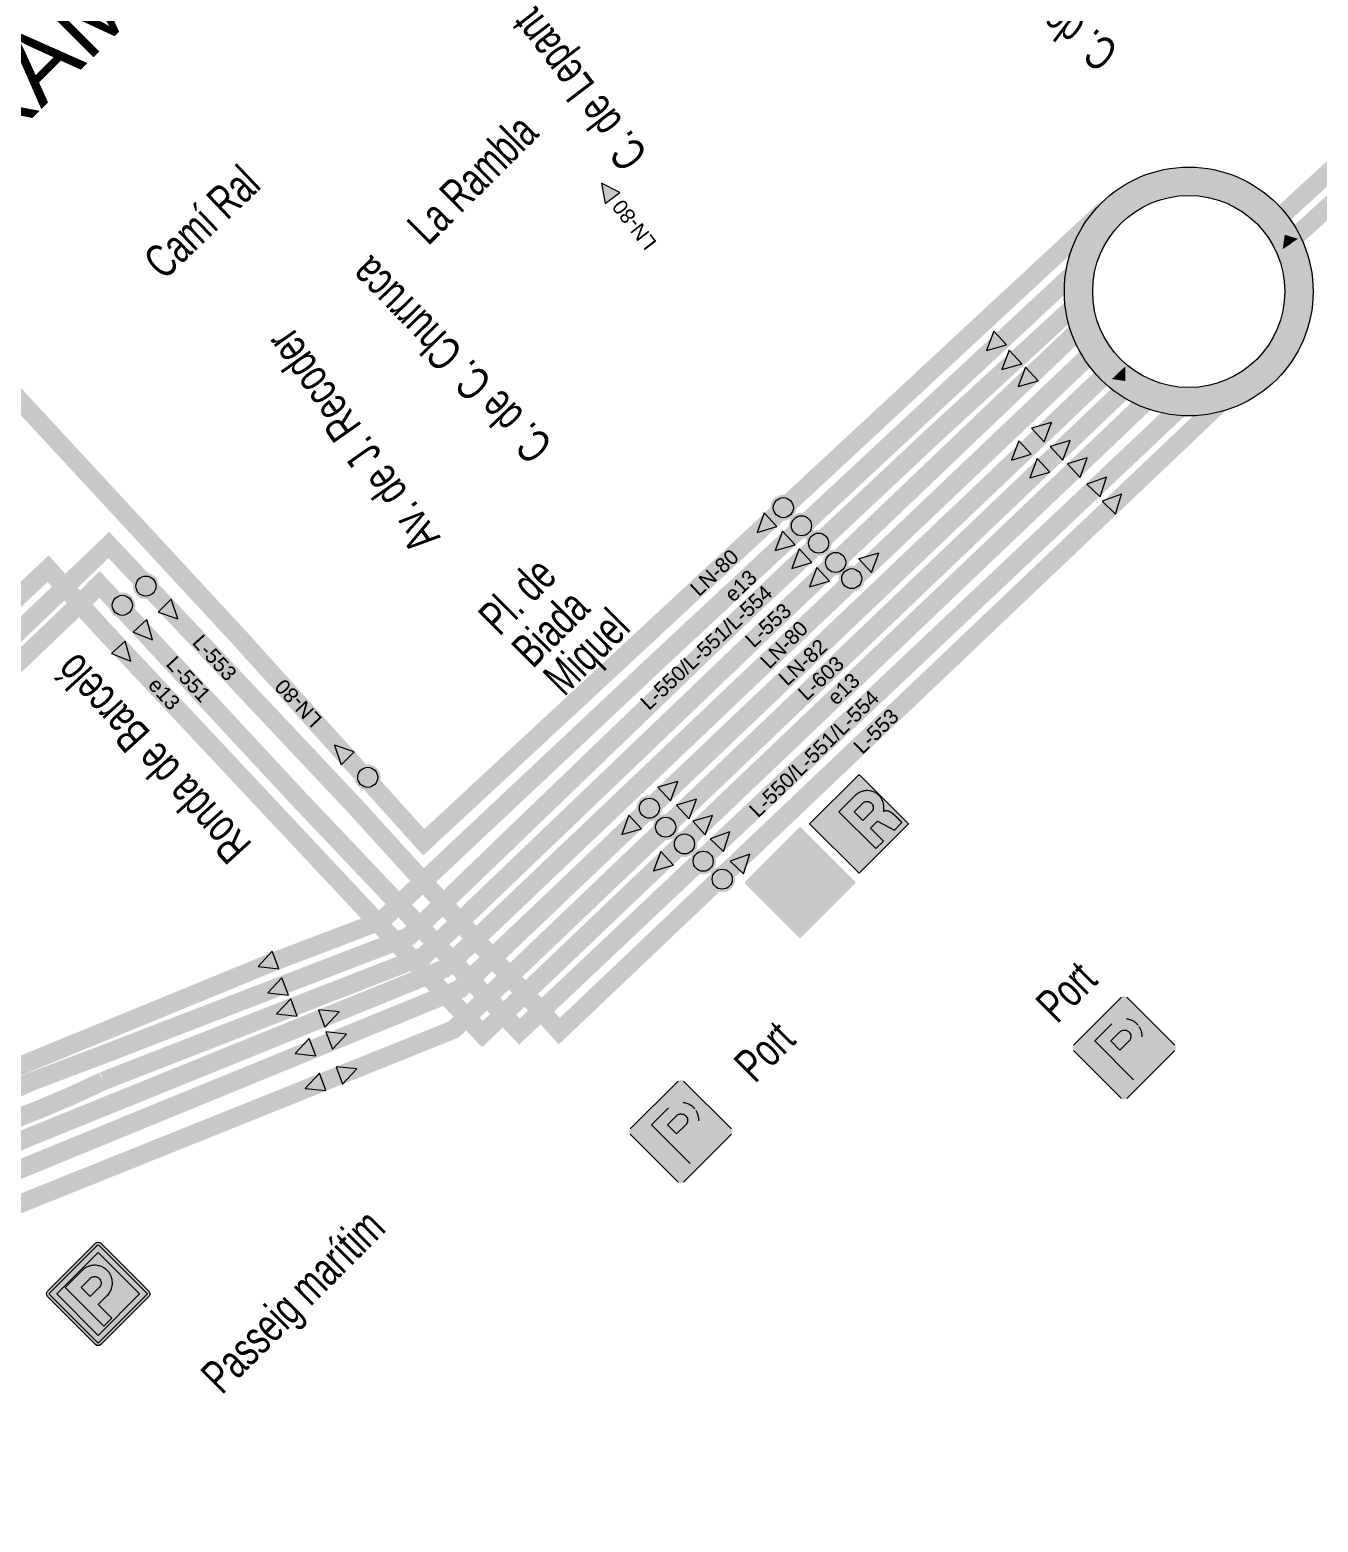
# Model space of a CAD drawing. Extents: x 449796 to 456316, y 4596501 to 4602531.
# Drawn here: x 453433 to 454127, y 4597873 to 4598677 of the extents above; entities that cross this region are included whole.
import ezdxf

# ---------------------------------------------------------------- set-up
doc = ezdxf.new("R2010")
doc.units = 0
doc.linetypes.add('TRAZOSX2', pattern=[38.099999999999994, 25.4, -12.7])
doc.layers.get('0').update_dxf_attribs({"linetype": 'CONTINUOUS', "lineweight": 0})
for name, color, linetype, lineweight in [('BLANC', 7, 'CONTINUOUS', 0), ('CAPA_ROTONDES', 250, 'CONTINUOUS', 0), ('DIRECCIONS-PARADES', 7, 'CONTINUOUS', 0), ('L-550', 33, 'CONTINUOUS', 0), ('L-551', 33, 'CONTINUOUS', 0), ('L-553', 132, 'CONTINUOUS', 0), ('L-603', 33, 'CONTINUOUS', 0), ('L-605', 82, 'CONTINUOUS', 0), ('L-APARCAMENTGRATUIT', 7, 'CONTINUOUS', 0), ('L-APARCAMENTPAGAMENT', 7, 'CONTINUOUS', 0), ('L-e13', 40, 'CONTINUOUS', 0), ('L-ESTACIOTREN', 10, 'CONTINUOUS', 0), ('L-N80', 160, 'CONTINUOUS', 0), ('L-N82', 82, 'CONTINUOUS', 0), ('SIMBOLOGIA', 7, 'CONTINUOUS', 0)]:
    doc.layers.add(name, color=color, linetype=linetype, lineweight=lineweight)
doc.styles.add('ARAIALN', font='arial.ttf', dxfattribs={"width": 0.8, "height": 18})
doc.styles.add('ARIAL', font='arial.ttf')

# ---------------------------------------------------------------- blocks, each defined once
blk = doc.blocks.new('PGRATIS')
at = {"layer": 'L-APARCAMENTGRATUIT', "linetype": 'TRAZOSX2'}
h = blk.add_hatch(color=150, dxfattribs=at)
edge = h.paths.add_edge_path()
edge.add_line((-0.00648022722452879, 0.6999097159132361), (-0.00648022722452879, 37.23330255271867))
edge.add_arc((2.023152708541602, 37.23330255225301), 2.029632935766131, 89.99999998685462, 179.9999999868546, ccw=False)
edge.add_line((2.023152709007263, 39.26293548801914), (38.55654554534703, 39.2629354884848))
edge.add_arc((38.55654554534702, 37.23330255318432), 2.029632935300484, 3.979039320256561e-13, 89.9999999999996, ccw=False)
edge.add_line((40.5861784806475, 37.23330255318433), (40.5861784806475, 0.6999097163788974))
edge.add_arc((38.55654554441571, 0.6999097168445585), 2.029632936231792, 269.99999998685456, 359.99999998685456, ccw=False)
edge.add_line((38.55654554395005, -1.329723219387233), (2.023152708075941, -1.329723219387233))
edge.add_arc((2.023152708075941, 0.6999097159132359), 2.029632935300469, 180, 270, ccw=False)
edge = h.paths.add_edge_path(flags=16)
edge.add_line((1.493519772775471, 0.6999097154475749), (1.493519772775471, 37.23330255225301))
edge.add_arc((2.023152708360548, 37.23330255289972), 0.5296329355850764, 89.9999999300382, 180.0000000699617, ccw=False)
edge.add_line((2.023152709007263, 37.7629354884848), (38.55654554488137, 37.76293548801914))
edge.add_arc((38.55654554556804, 37.23330255293967), 0.5296329350794693, 7.684280944886268e-08, 90.00000007428321, ccw=False)
edge.add_line((39.0861784806475, 37.23330255364999), (39.0861784806475, 0.6999097168445587))
edge.add_arc((38.55654554506243, 0.6999097161978434), 0.5296329355850773, -90.00000006996169, 6.996179990892415e-08, ccw=False)
edge.add_line((38.55654554441571, 0.1702767806127667), (2.023152708075941, 0.170276781078428))
edge.add_arc((2.023152707622109, 0.6999097159250651), 0.5296329348466371, 180.000000051655, 270.00000004909566, ccw=False)
at = {"layer": 'L-APARCAMENTGRATUIT', "true_color": 0xffffff}
h = blk.add_hatch(color=7, dxfattribs=at)
h.paths.add_polyline_path([(2.120233344845474, 37.834672014229, 0.414213562315829), (1.590600409079343, 37.30503907753155), (1.590600409079343, 0.7716462416574359, 0.4142135626175279), (2.120233343914151, 0.2420133058913052), (38.65362618211657, 0.2420133058913052, 0.414213562315829), (39.18325911695138, 0.7716462416574359), (39.18325911695138, 37.30503907753155, 0.4142135623600117), (38.65362618165091, 37.83467201283202)])
h.paths.add_polyline_path([(36.18325911602005, 34.83467201329768), (36.18325911741704, 3.242013305425644), (4.590600406285375, 3.242013305891305), (4.590600410010666, 34.834672014229)], flags=16)
at = {"layer": 'L-APARCAMENTGRATUIT', "linetype": 'TRAZOSX2'}
blk.add_hatch(color=150, dxfattribs=at).paths.add_polyline_path([(4.493519770447165, 3.170276780147105), (4.493519773706794, 34.76293548941612), (36.08617847971618, 34.76293548801914), (36.0861784806475, 3.170276780612767)])
at = {"layer": 'L-APARCAMENTGRATUIT', "true_color": 0xffffff}
h = blk.add_hatch(color=7, dxfattribs=at)
edge = h.paths.add_edge_path(flags=16)
edge.add_arc((23.09303511214249, 24.44821724837153), 3.495478944709013, 30.710598151135173, 49.30006166330969, ccw=False)
edge.add_arc((23.09303511674155, 24.44821724390543), 3.49547894303579, 5.592498005211894, 30.710598252573618, ccw=False)
edge.add_arc((23.09303512053186, 24.44821722492906), 3.495478941112812, 3.107550128333969e-07, 5.592498320834977, ccw=False)
edge.add_arc((23.09303511356138, 24.44821725173965), 3.495478948083296, 351.10503339660204, 359.99999987129206, ccw=False)
edge.add_arc((23.09303511606078, 24.44821724297269), 3.495478944258375, 330.2083980795689, 351.10503353224175, ccw=False)
edge.add_arc((23.09303511815585, 24.44821724174538), 3.495478941830409, 308.73550935464465, 330.20839807996526, ccw=False)
edge.add_arc((23.09303511647202, 24.44821724966711), 3.495478949063315, 299.62277495181564, 308.7355092949245, ccw=False)
edge.add_arc((23.09303511437025, 24.44821724468008), 3.495478945766976, 279.67049054077825, 299.6227750221691, ccw=False)
edge.add_arc((23.09303511528511, 24.44821724241064), 3.495478943376106, 270.00000000942987, 279.67049053224423, ccw=False)
edge.add_line((23.0930351158604, 20.95273829903454), (16.21483461372554, 20.9527382995002))
edge.add_line((16.21483461372554, 20.9527382995002), (16.21483461325988, 27.94369618874043))
edge.add_line((16.21483461325988, 27.94369618874043), (23.09303511725739, 27.94369618827477))
edge.add_arc((23.09303511350848, 24.44821724740651), 3.49547894086826, 64.20136734637828, 89.99999993855022, ccw=False)
edge.add_arc((23.0930351231155, 24.4482172361686), 3.495478946805014, 49.300061930104675, 64.20136756832312, ccw=False)
edge = h.paths.add_edge_path()
edge.add_arc((23.09303511710722, 24.4482172463244), 9.584377751537152, 307.6794013689263, 313.641969540805)
edge.add_arc((23.09303511963954, 24.4482172407661), 9.584377745767114, 313.641969552782, 322.5504112076269)
edge.add_arc((23.09303512333605, 24.44821724055997), 9.584377742707161, 322.5504111951682, 329.7964194890153)
edge.add_arc((23.09303510460025, 24.44821725243964), 9.584377764875805, 329.7964194839851, 335.1070477465663)
edge.add_arc((23.09303512106849, 24.4482172361738), 9.584377743090847, 335.1070477933312, 339.2583468625966)
edge.add_arc((23.09303510996524, 24.44821724656608), 9.584377757154936, 339.2583468280049, 348.2268578320071)
edge.add_arc((23.09303511895576, 24.44821724307175), 9.584377747640575, 348.2268578414908, 353.6510211696458)
edge.add_arc((23.09303512829963, 24.44821723429826), 9.58437773738381, 353.6510212155954, 360.0000000517573)
edge.add_arc((23.09303511013315, 24.44821725958996), 9.584377755550285, 359.9999999005625, 365.6672539570627)
edge.add_arc((23.09303511845348, 24.44821723264636), 9.584377749931338, 5.667254122257053, 12.19323909610249)
edge.add_arc((23.09303510508656, 24.4482172519401), 9.58437775892169, 12.1932389664884, 19.52774573529018)
edge.add_arc((23.09303512145656, 24.44821724063564), 9.584377747271958, 19.52774583169268, 32.6836364919744)
edge.add_arc((23.09303511038049, 24.44821724460394), 9.584377754451419, 32.68363643625275, 38.02982570756965)
edge.add_arc((23.09303511883956, 24.44821724655113), 9.584377746588684, 38.02982572955453, 48.46556827001252)
edge.add_arc((23.09303511290946, 24.44821724248799), 9.584377753562247, 48.46556825958163, 55.56246218280755)
edge.add_arc((23.09303511529354, 24.44821725105571), 9.584377745147865, 55.56246216559763, 61.6545773764408)
edge.add_arc((23.09303512099978, 24.44821723883688), 9.584377753192435, 61.65457744114354, 71.82929010905487)
edge.add_arc((23.09303511762981, 24.44821724213802), 9.584377751106835, 71.82929008375953, 90.00000001057757)
edge.add_line((23.0930351158604, 34.03259499324486), (10.12593580735847, 34.03259499464184))
edge.add_line((10.12593580735847, 34.03259499464184), (10.12593580782413, 4.445057092234492))
edge.add_line((10.12593580782413, 4.445057092234492), (16.21483461279422, 4.44505709130317))
edge.add_line((16.21483461279422, 4.44505709130317), (16.2148346141912, 14.86383949453011))
edge.add_line((16.2148346141912, 14.86383949453011), (23.09303511679173, 14.86383949406445))
edge.add_arc((23.09303511878978, 24.44821724343735), 9.584377749372901, 269.9999999880555, 286.2427577319236)
edge.add_arc((23.09303510810085, 24.44821724601485), 9.584377754837298, 286.2427577889621, 293.5077133716164)
edge.add_arc((23.093035129205, 24.44821723513819), 9.584377736445466, 293.5077132818607, 301.4631848411248)
edge.add_arc((23.09303510468902, 24.44821725192354), 9.584377763559093, 301.4631849137604, 307.6794014072207)
at = {"layer": 'L-APARCAMENTGRATUIT', "color": 0}
for points in [[(-0.00648022722452879, 0.6999097159132361), (-0.00648022722452879, 37.23330255271867, -0.4142135623730951), (2.023152709007263, 39.26293548801914), (38.55654554534703, 39.2629354884848, -0.4142135623730914), (40.5861784806475, 37.23330255318433), (40.5861784806475, 0.6999097163788974, -0.4142135623730951), (38.55654554395005, -1.329723219387233), (2.023152708075941, -1.329723219387233, -0.4142135623730951)], [(1.493519772775471, 0.6999097154475749), (1.493519772775471, 37.23330255225301, -0.4142135630883774), (2.023152709007263, 37.7629354884848), (38.55654554488137, 37.76293548801914, -0.4142135623600119), (39.0861784806475, 37.23330255364999), (39.0861784806475, 0.6999097168445587, -0.4142135630883774), (38.55654554441571, 0.1702767806127667), (2.023152708075941, 0.170276781078428, -0.4142135623600119)], [(28.95141456415877, 16.86272536125034, 0.02602248311145887), (29.70769169135019, 17.5123239881359, 0.03888999791041988), (30.70196379814297, 18.62031014310196, 0.03162721462831902), (31.37627000175416, 19.62656641704962, 0.02317613535370475), (31.7869838969782, 20.41392034525052, 0.01811544050142973), (32.05621879687533, 21.05386381968856, 0.03915249898412983), (32.47578765684739, 22.49264785740525, 0.02367179735328028), (32.61862983461469, 23.38833889039233, 0.02770973505865705), (32.67741286568344, 24.44821724295616, 0.02473310215467502), (32.63056606892496, 25.39468446513638, 0.02848267975050407), (32.4611972020939, 26.472528480459, 0.03201375306681049), (32.12611689744517, 27.6519229747355, 0.05746653618032754), (31.15987078892067, 29.62378089269623, 0.02333138342901755), (30.64255515811965, 30.3528801468201, 0.04556601323169925), (29.4481485793367, 31.62267399905249, 0.03097594293896027), (28.51307225367054, 32.35286741284654, 0.02658812985745408), (27.6435642526485, 32.88343991152942, 0.04442474951268622), (26.08191607380286, 33.55463736783713, 0.07945122712176132), (23.0930351158604, 34.03259499324486), (10.12593580735847, 34.03259499464184), (10.12593580782413, 4.445057092234492), (16.21483461279422, 4.44505709130317), (16.2148346141912, 14.86383949453011), (23.09303511679173, 14.86383949406445, 0.07099130104744687), (25.77385899284855, 15.24639784730971, 0.03170997068474567), (26.91598004801199, 15.65928164869547, 0.03472624190241036), (28.09560680668801, 16.27297575818375, 0.02713001450662415)], [(25.37242850055918, 27.0982623109594, -0.0812901872598679), (26.09830047097057, 26.23336519068107, -0.1100393314031237), (26.5718761687167, 24.78886071778834, -0.02440672045392688), (26.58851406164467, 24.44821724388748, -0.0388311125539456), (26.54647552035749, 23.90773373376578, -0.09143228955566976), (26.12654557731003, 22.71149984188378, -0.09396827701254386), (25.28024791553617, 21.72159420000389, -0.03978277228238483), (24.82080649258569, 21.40960257267579, -0.08727887551351807), (23.68021155148745, 21.00240864697844, -0.0422205352493504), (23.0930351158604, 20.95273829903454), (16.21483461372554, 20.9527382995002), (16.21483461325988, 27.94369618874043), (23.09303511725739, 27.94369618827477, -0.1130456603012297), (24.61430115206167, 27.59529885835946, -0.06511098961746435)]]:
    blk.add_lwpolyline(points, format="xyb", close=True, dxfattribs=at)
blk.add_lwpolyline([(4.493519770447165, 3.170276780147105), (4.493519773706794, 34.76293548941612), (36.08617847971618, 34.76293548801914), (36.0861784806475, 3.170276780612767)], close=True, dxfattribs=at)
blk = doc.blocks.new('P')
at = {"layer": 'L-APARCAMENTPAGAMENT'}
blk.add_hatch(color=172, dxfattribs=at).paths.add_polyline_path([(1.435167212504894, 39.99819298367947, 0.414213562373095), (-0.5944657232612371, 37.96856004698202), (-0.5944657237268984, 1.435167211573571, 0.4142135623730951), (1.435167211573571, -0.5944657237268984), (37.968560048379, -0.5944657232612371, 0.4142135624402939), (39.9981929846108, 1.435167211573571), (39.9981929846108, 37.96856004884467, 0.4142135623730913), (37.968560048379, 39.99819298367947)])
at = {"layer": 'L-APARCAMENTPAGAMENT', "true_color": 0xffffff}
h = blk.add_hatch(color=7, dxfattribs=at)
edge = h.paths.add_edge_path(flags=16)
edge.add_arc((24.05484896758571, 23.91307752439752), 3.495478944730116, 30.71059817088792, 49.30006168328151, ccw=False)
edge.add_arc((24.05484897037968, 23.91307752020657), 3.495478944322326, 5.592498012021792, 30.710598258793084, ccw=False)
edge.add_arc((24.05484898295254, 23.91307751182467), 3.495478933582907, 1.673142264735361e-07, 5.592498177674088, ccw=False)
edge.add_arc((24.05484896712005, 23.91307752486318), 3.495478948870347, -8.894966536140998, -6.139350716694025e-08, ccw=False)
edge.add_arc((24.05484896991402, 23.91307752067223), 3.495478945142701, -29.791601923780718, -8.894966472645024, ccw=False)
edge.add_arc((24.05484897270799, 23.91307751927525), 3.495478942230049, -51.264490652892505, -29.791601927498903, ccw=False)
edge.add_arc((24.05484896758571, 23.91307752439752), 3.495478949025283, 299.6227750311875, 308.7355093745671, ccw=False)
edge.add_arc((24.05484897084534, 23.91307752113789), 3.495478944427057, 279.6704905285054, 299.6227750106942, ccw=False)
edge.add_arc((24.054848971311, 23.91307752067223), 3.495478943761295, 269.99999999797603, 279.67049052188463, ccw=False)
edge.add_line((24.05484897037968, 20.41759857628495), (17.17664846846513, 20.41759857735508))
edge.add_line((17.1766484696418, 20.41759857814759), (17.17664846923022, 27.40855646617475))
edge.add_line((17.17664846917614, 27.40855646552518), (24.0548489724901, 27.40855646568981))
edge.add_arc((24.05484897037968, 23.91307752300054), 3.495478942984605, 64.20136737351157, 89.99999996491789, ccw=False)
edge.add_arc((24.05484897596762, 23.91307751880959), 3.49547894459056, 49.300061853778686, 64.20136749386359, ccw=False)
edge = h.paths.add_edge_path()
edge.add_arc((24.05484897177666, 23.91307752300054), 9.584377751416405, 307.6794013769576, 313.6419695487925)
edge.add_arc((24.05484897410497, 23.91307751787826), 9.5843777457481, 313.6419695591326, 322.5504112139257)
edge.add_arc((24.05484897270799, 23.91307752160355), 9.584377749280572, -37.44958880003903, -30.20358050608894)
edge.add_arc((24.05484896479174, 23.91307752579451), 9.58437775801698, -30.20358050847537, -24.89295224594267)
edge.add_arc((24.05484898062423, 23.91307751135901), 9.58437773804648, -24.89295220810667, -20.74165313887594)
edge.add_arc((24.05484896618873, 23.91307752579451), 9.584377756634114, -20.74165318891302, -11.77314218497909)
edge.add_arc((24.05484897503629, 23.91307751974091), 9.58437774717355, -11.77314215455291, -6.348978826227783)
edge.add_arc((24.0548489773646, 23.91307751322165), 9.584377743304197, -6.348978793625252, 4.232063234150635e-08)
edge.add_arc((24.05484896432608, 23.91307753045112), 9.584377757257382, -5.659157764173354e-08, 5.667254000176487)
edge.add_arc((24.05484897783026, 23.91307751415297), 9.584377745298376, 5.667254104664705, 12.19323907850049)
edge.add_arc((24.0548489629291, 23.9130775318481), 9.58437775612415, 12.19323895752766, 19.52774572658458)
edge.add_arc((24.05484897689894, 23.91307751787826), 9.584377747665616, 19.52774583245076, 32.68363649363748)
edge.add_arc((24.054848971311, 23.91307752067223), 9.584377750707587, 32.68363646133685, 38.02982573265564)
edge.add_arc((24.05484896758571, 23.91307752579451), 9.584377750571953, 38.02982569329566, 48.4655682337525)
edge.add_arc((24.05484897922724, 23.91307751415297), 9.584377751563233, 48.46556833135259, 55.56246225457729)
edge.add_arc((24.05484896525741, 23.9130775295198), 9.584377746891267, 55.56246213518865, 61.65457734612704)
edge.add_arc((24.05484897457063, 23.9130775174126), 9.584377752107605, 61.65457743087433, 71.82929009870801)
edge.add_arc((24.05484897224233, 23.91307751974091), 9.584377751600172, 71.82929008035917, 90.00000000664335)
edge.add_line((24.054848971311, 33.49745527142659), (11.08774966302621, 33.49745527224977))
edge.add_line((11.08774966327474, 33.49745527142659), (11.08774966343936, 3.909917369734234))
edge.add_line((11.0877496637404, 3.909917369950563), (17.17664846879355, 3.909917368880426))
edge.add_line((17.1766484673135, 3.909917368553579), (17.176648468219, 14.32869977096001))
edge.add_line((17.17664846917614, 14.32869977178052), (24.0548489724901, 14.32869977194516))
edge.add_arc((24.05484897503629, 23.91307751974091), 9.584377747873123, 269.9999999847449, 286.2427577278942)
edge.add_arc((24.05484896572307, 23.91307752905414), 9.584377759156581, 286.2427577653934, 293.5077133478839)
edge.add_arc((24.05484898015857, 23.91307751461864), 9.584377740199201, 293.5077133033909, 301.4631848625866)
edge.add_arc((24.05484896618873, 23.91307752719149), 9.584377758280404, 301.4631848943888, 307.6794013878447)
at = {"layer": 'BLANC', "color": 7, "true_color": 0xffffff}
blk.add_lwpolyline([(26.33424235554412, 26.56312258867547, -0.0812901872598679), (27.06011432642117, 25.6982254688628, -0.1100393314031237), (27.53369002463296, 24.25372099503875, -0.02440672045392688), (27.55032791662961, 23.91307752206922, -0.0388311125539456), (27.50828937627375, 23.37259401148185, -0.09143228955566976), (27.08835943229496, 22.17636011959985, -0.09396827701254386), (26.2420617705211, 21.18645447771996, -0.03978277228238483), (25.78262034803629, 20.87446284946054, -0.08727887551351807), (24.64202540740371, 20.46726892469451, -0.0422205352493504), (24.05484897037968, 20.41759857628495), (17.1766484696418, 20.41759857814759), (17.17664846917614, 27.40855646552518), (24.05484897224233, 27.4085564664565, -0.1130456603012297), (25.57611500797793, 27.06015913700685, -0.06511098961746435)], format="xyb", close=True, dxfattribs=at)
at = {"layer": 'L-APARCAMENTPAGAMENT', "color": 0}
for p, q in [((-0.5944657237268984, 1.435167211573571), (-0.5944657232612371, 37.968560048379)), ((1.435167212504894, 39.99819298321381), (37.96856004931033, 39.99819298414513)), ((39.9981929846108, 37.96856004884467), (39.99819298414513, 1.435167211573571)), ((37.968560048379, -0.5944657232612371), (1.435167211573571, -0.5944657237268984))]:
    blk.add_line(p, q, dxfattribs=at)
at = {"layer": 'L-APARCAMENTPAGAMENT', "color": 7, "true_color": 0xffffff}
for p, q in [((24.054848971311, 33.49745527142659), (11.08774966327474, 33.49745527142659)), ((11.08774966327474, 33.49745527142659), (11.0877496637404, 3.909917369950563))]:
    blk.add_line(p, q, dxfattribs=at)
for centre, radius, start, end in [((24.05484897410497, 23.9130775234662), 9.58437774701837, 32.68363645794631, 38.02982572891693), ((24.05484897550195, 23.91307751648128), 9.584377749447334, 19.52774583598304, 32.68363649703254), ((24.0548489568755, 23.91307753557339), 9.584377760880633, 12.19323892369323, 19.52774569210557), ((24.0548489857465, 23.91307751042768), 9.58437773782466, 5.66725413283524, 12.19323910679501), ((24.05484896432608, 23.91307753045112), 9.584377757216224, 359.9999999436545, 5.667254000445632), ((24.05484898062423, 23.91307751554996), 9.584377739646037, 313.6419695415607, 322.5504111963753), ((24.05484896525741, 23.91307752439752), 9.58437775709138, 322.5504112106204, 329.7964195044231), ((24.05484896525741, 23.91307752579451), 9.584377758311105, 329.7964194968187, 335.1070477594051), ((24.05484897922724, 23.91307751042768), 9.584377739116297, 335.1070478073385, 339.2583468764947), ((24.0548489689827, 23.91307752858847), 9.584377755220865, 339.2583467965741, 348.2268578002865), ((24.05484897596762, 23.91307751135901), 9.584377745812754, 353.6510212228974, 5.880599431093697e-08)]:
    blk.add_arc(centre, radius, start, end, dxfattribs=at)
blk = doc.blocks.new('ESTACIOTREN')
at = {"layer": 'L-ESTACIOTREN'}
h = blk.add_hatch(color=20, dxfattribs=at)
h.paths.add_polyline_path([(-38.44231561990455, -0.4640801995992661, 0.4142135623768036), (-37.44231561990455, -1.464080199133605), (-29.44331465661526, -1.464080200530589), (-24.10785492789, 7.699327277485281), (-25.23882421199232, 7.69932727701962, -0.4142135622940158), (-27.11961254151538, 9.580115609802306), (-27.11961254104972, 31.55685288831592, -0.4142135624463321), (-25.23882420919836, 33.43764122016728), (-22.18864399380982, 33.43764121923596), (-22.18864399427548, 36.13275522552431, -0.4142135625367842), (-21.18864399474114, 37.13275522598997), (-12.96618953393772, 37.13275522552431, -0.4142135624854761), (-11.96618953486905, 36.13275522552431), (-11.96618953580037, 33.43764121923596), (-8.511653201188892, 33.43764122016728, -0.4142135624374089), (-6.630864869337529, 31.55685288831592), (-6.63086486980319, 9.580115609802306, -0.4142135623697527), (-8.511653201654553, 7.699327277950943), (-10.04700384382159, 7.699327277950943), (-4.711544113699347, -1.464080199599266), (3.287456853780895, -1.464080199599266, 0.4142135625459994), (4.287456853780895, -0.4640801986679435), (4.287456849589944, 40.11870125355199, 0.4142135623792888), (3.287456849589944, 41.11870125355199), (-37.44231561990455, 41.11870124749839, 0.4142135623699325), (-38.44231561990455, 40.11870124749839)])
h.paths.add_polyline_path([(-7.216297587379813, -1.464080199133605), (-12.55175731657073, 7.699327278882265), (-21.60310145514086, 7.699327277950943), (-26.93856118386611, -1.464080198667943)], flags=17)
h.paths.add_polyline_path([(-10.5963365258649, 21.17487745545805, 0.4142135625872607), (-9.59633652633056, 22.17487745638937), (-9.596336531918496, 29.47302574757487, 0.4142135620608733), (-10.59633653238416, 30.47302574664354), (-23.15411564428359, 30.47302574850619, 0.4142135625222317), (-24.15411564474925, 29.47302574757487), (-24.15411564288661, 22.17487744800746, 0.4142135623380059), (-23.15411564148962, 21.17487744847313)], flags=17)
h.paths.add_polyline_path([(-20.21665669046342, 36.13275523111224, 0.4059171085558047), (-21.18864398915321, 35.16076793707907), (-21.18864399334416, 32.62909709103405), (-12.96618953580037, 32.62909709010273), (-12.96618953440338, 35.53275522589684, 0.4142135622634157), (-13.56618953309953, 36.13275522645563)], flags=17)
h.paths.add_polyline_path([(-24.05069181602448, 13.37338725617155, 1.000008205566659), (-20.13006526231766, 13.37338725570589, 1.000008205566659)], flags=17)
h.paths.add_polyline_path([(-9.616124886088073, 13.37338725663722, 1), (-13.53675144072622, 13.37338725617155, 1)], flags=17)
at = {"layer": 'L-ESTACIOTREN', "true_color": 0xffffff}
h = blk.add_hatch(color=7, dxfattribs=at)
h.paths.add_polyline_path([(-22.1886439928785, 33.43764122016728), (-25.23882420919836, 33.43764122016728, 0.414213562446332), (-27.11961254104972, 31.55685288831592), (-27.11961254151538, 9.580115609802306, 0.4142135624390497), (-25.23882421012968, 7.699327277950943), (-8.511653201654553, 7.699327277950943, 0.4142135623697527), (-6.63086486980319, 9.580115609802306), (-6.630864869337529, 31.55685288831592, 0.414213562364892), (-8.51165320072323, 33.43764122016728), (-11.96618953533471, 33.43764121923596), (-11.96618953486905, 36.13275522552431, 0.4142135624854761), (-12.96618953393772, 37.13275522552431), (-21.18864399474114, 37.13275522598997, 0.4142135625367842), (-22.18864399427548, 36.13275522552431)])
h.paths.add_polyline_path([(-10.59633653238416, 30.47302574664354, -0.4142135620608733), (-9.596336531918496, 29.47302574757487), (-9.59633652633056, 22.17487745638937, -0.4142135625872607), (-10.5963365258649, 21.17487745545805), (-23.15411564148962, 21.17487744847313, -0.4142135623380056), (-24.15411564288661, 22.17487744800746), (-24.15411564474925, 29.47302574757487, -0.4142135625222317), (-23.15411564428359, 30.47302574850619)], flags=16)
h.paths.add_polyline_path([(-21.18864399241284, 32.62909709103405), (-21.18864398915321, 35.13275523576885, -0.4225589736861778), (-20.18864399474114, 36.13275523018092), (-13.56618953309953, 36.13275522645563, -0.4142135622634157), (-12.96618953440338, 35.53275522589684), (-12.96618953580037, 32.62909709010273)], flags=16)
h.paths.add_polyline_path([(-20.13006526092067, 13.37338725570589, -1), (-24.05069181602448, 13.37338725617155, -1)], flags=16)
h.paths.add_polyline_path([(-9.616124886088073, 13.37338725663722, -1), (-13.53675144072622, 13.37338725617155, -1)], flags=16)
h.paths.add_polyline_path([(-21.60310145607218, 7.699327277950943), (-24.10785492789, 7.699327277950943), (-29.4433146561496, -1.464080199599266), (-26.93856118386611, -1.464080198667943)])
h.paths.add_polyline_path([(-10.04700384382159, 7.699327277950943), (-12.55175731610507, 7.699327277950943), (-7.216297587379813, -1.464080199133605), (-4.711544114630669, -1.464080198667943)])
blk = doc.blocks.new('RNF')
at = {"linetype": 'TRAZOSX2', "true_color": 0xffffff}
h = blk.add_hatch(color=7, dxfattribs=at)
edge = h.paths.add_edge_path(flags=16)
edge.add_arc((4.373067757836013, 21.31890409332105), 3.322103189892509, 30.710598238776015, 49.30006175095059, ccw=False)
edge.add_arc((4.373067759189557, 21.318904094801), 3.322103187972976, 5.592497981391489, 30.710598228753213, ccw=False)
edge.add_arc((4.373067772885063, 21.31890407920548), 3.322103175862482, 2.6202337721770164e-07, 5.5924982721033984, ccw=False)
edge.add_arc((4.373067753323562, 21.31890409609728), 3.322103195423983, 351.1050334960031, 359.9999999706931, ccw=False)
edge.add_arc((4.373067760913632, 21.31890409348487), 3.322103187521256, 330.20839806760324, 351.1050335202761, ccw=False)
edge.add_arc((4.373067756786783, 21.31890409433223), 3.322103191523698, 308.735509364963, 330.2083980902836, ccw=False)
edge.add_arc((4.373067768226575, 21.31890408707441), 3.32210317870411, 299.6227749462764, 308.7355092893853, ccw=False)
edge.add_arc((4.373067756938767, 21.3189040980672), 3.32210319383955, 279.6704905404073, 299.62277502179813, ccw=False)
edge.add_arc((4.373067756828533, 21.31890409476632), 3.322103190604093, 270.0000000290302, 279.67049055184464, ccw=False)
edge.add_line((4.373067758511752, 17.99680090416223), (-2.163973996881396, 17.99680090602487))
edge.add_line((-2.163973996881396, 17.99680090602487), (-2.163973998278379, 24.64100728137419))
edge.add_line((-2.163973998278379, 24.64100728137419), (4.373067760374397, 24.64100728277117))
edge.add_arc((4.373067756644268, 21.31890409612648), 3.322103186644693, 64.20136734349512, 89.99999993566712, ccw=False)
edge.add_arc((4.373067762585828, 21.31890409184074), 3.322103187917441, 49.30006182970487, 64.20136746792338, ccw=False)
edge = h.paths.add_edge_path()
edge.add_arc((4.373067742933193, 21.31890410549553), 9.108992633461847, 301.4631849298111, 307.6794014232109)
edge.add_arc((4.37306777629037, 21.31890408689236), 9.108992598349165, 307.6794013286765, 313.6419695005345)
edge.add_arc((4.373067751956532, 21.3189040940587), 9.108992620329202, 313.6419695801897, 322.5504112350346)
edge.add_arc((4.373067769734631, 21.31890408941356), 9.10899260339083, 322.5504111902339, 329.796419484081)
edge.add_arc((4.373067751153503, 21.31890409225572), 9.108992620879265, 329.7964195274278, 335.1070477900089)
edge.add_arc((4.373067782231292, 21.31890408676176), 9.108992590376193, 335.1070477390732, 339.2583468083387)
edge.add_arc((4.373067742849122, 21.3189041024205), 9.108992632751496, 339.2583468039579, 348.22685780796)
edge.add_arc((4.373067764978011, 21.31890410038234), 9.10899261067227, 348.2268577921102, 353.6510211202653)
edge.add_arc((4.373067767893351, 21.31890407892297), 9.108992605401747, 353.6510212523895, 360.0000000885514)
edge.add_arc((4.373067758578488, 21.31890409724903), 9.10899261471661, 359.9999999732801, 365.6672540297802)
edge.add_arc((4.37306776579959, 21.31890408718044), 9.108992608525089, 5.667254097287662, 12.1932390711331)
edge.add_arc((4.373067747849783, 21.31890410444863), 9.108992622422756, 12.19323894111952, 19.52774570992129)
edge.add_arc((4.373067765504363, 21.31890408830662), 9.108992611179355, 19.52774584273388, 32.68363650301559)
edge.add_arc((4.373067759841716, 21.31890408760239), 9.10899261632569, 32.68363648751001, 38.02982575882691)
edge.add_arc((4.373067756493108, 21.31890409693168), 9.108992613215843, 38.02982569962789, 48.46556824008588)
edge.add_arc((4.373067758323311, 21.31890409003646), 9.108992617163763, 48.46556827746137, 55.56246220068729)
edge.add_arc((4.373067766406628, 21.31890408189047), 9.10899261931093, 55.56246227159647, 61.65457748243966)
edge.add_arc((4.37306775081879, 21.31890410725368), 9.108992604389632, 61.65457732040253, 71.82928998831387)
edge.add_arc((4.373067764818449, 21.31890408940419), 9.108992616983208, 71.82929010699318, 90.00000003381122)
edge.add_line((4.373067759443074, 30.4278967063874), (-7.950863423291594, 30.4278967063874))
edge.add_line((-7.950863423291594, 30.4278967063874), (-7.950863422825933, 2.307900686282665))
edge.add_line((-7.950863422825933, 2.307900686282665), (-2.163973999209702, 2.307900684420019))
edge.add_line((-2.163973999209702, 2.307900684420019), (-2.163973997812718, 12.20991147961468))
edge.add_line((-2.163973997812718, 12.20991147961468), (3.135032932739705, 12.25334989279509))
edge.add_line((3.135032932739705, 12.25334989279509), (6.153074488509446, 2.307900684885681))
edge.add_line((6.153074488043785, 2.307900684885681), (11.93995448946953, 2.307900684885681))
edge.add_spline(control_points=[(11.93995448807254, 2.307900683023036), (11.95285792881623, 3.65434630587697), (11.98881878890097, 7.4067831649445), (11.72411947743967, 12.62758749444038), (9.127511895261705, 13.54915458662435)], knot_values=[0, 0, 0, 0, 3.203326324140125, 8.927415695259374, 8.927415695259374, 8.927415695259374, 8.927415695397135], degree=3, periodic=0)
at = {"layer": 'SIMBOLOGIA'}
blk.add_hatch(color=40, dxfattribs=at).paths.add_polyline_path([(-23.76131091220304, -0.6771828089840675), (13.89167145919055, -0.677182808518408), (13.89167145872488, 36.97579956101254), (-23.7613109103404, 36.9757995614782)])
at = {"color": 7, "linetype": 'TRAZOSX2', "true_color": 0xffffff}
for p, q in [((3.135032932739705, 12.25334989279509, -193.4926029131757), (6.153074488509446, 2.307900684885681, -193.4926029131757)), ((6.153074488043785, 2.307900684885681, -193.4926029131757), (11.93995448946953, 2.307900684885681, -193.4926029131757))]:
    blk.add_line(p, q, dxfattribs=at)
blk.add_open_spline([(11.93995448807254, 2.307900683023036, -193.4926029131757), (11.95285792881623, 3.65434630587697, -193.4926029131757), (11.98881878890097, 7.4067831649445, -193.4926029131757), (11.72411947743967, 12.62758749444038, -193.4926029131757), (9.127511895261705, 13.54915458662435, -193.4926029131757)], degree=3, knots=[0, 0, 0, 0, 3.203326324140125, 8.927415695259374, 8.927415695259374, 8.927415695259374, 8.927415695397135], dxfattribs=at)
at = {"layer": 'BLANC', "color": 7, "true_color": 0xffffff, "elevation": -193.4926029131757}
blk.add_lwpolyline([(9.127511894330382, 13.54915458522737, 0.02713001450636006), (9.9408715874888, 14.10965260863304, 0.02602248311136822), (10.65963736828417, 14.72703114198521, 0.03888999791041988), (11.60459357919171, 15.78006118535995, 0.03162721462831902), (12.24545419495553, 16.73640714772046, 0.02317613535370475), (12.63579668011516, 17.48470832081512, 0.01811544050142973), (12.89167752908543, 18.09291059756652, 0.03915249898412983), (13.29043577471748, 19.46033094869927, 0.02367179735328028), (13.42619298119098, 20.31159570626915, 0.02770973505865705), (13.4820603732951, 21.31890409300104, 0.02473310215467502), (13.43753717653453, 22.21842654049397, 0.02848267975050407), (13.27656900603324, 23.24280949216336, 0.03201375306681049), (12.95810868497938, 24.36370601970702, 0.05746653618032754), (12.0397883830592, 26.23775978479534, 0.02333138342901755), (11.54813160700724, 26.93069571536034, 0.04556601323169925), (10.4129675948061, 28.13750779349357, 0.03097594293896027), (9.524271054659039, 28.83148361369967, 0.02658812985745408), (8.69789064861834, 29.33573971549049, 0.04442474951268622), (7.213700222782791, 29.97364578023553, 0.07945122712176132), (4.373067759443074, 30.4278967063874), (-7.950863423291594, 30.4278967063874), (-7.950863422825933, 2.307900686282665), (-2.163973999209702, 2.307900684420019), (-2.163973997812718, 12.20991147961468), (3.135032932739705, 12.25334989279509)], format="xyb", dxfattribs=at)
blk.add_lwpolyline([(6.539403230883181, 23.83750692475587, -0.0812901872598679), (7.229271952994168, 23.01550870249048, -0.1100393314031237), (7.679358295630664, 21.64265165105462, -0.02440672045392688), (7.695170948747545, 21.31890409439802, -0.0388311125539456), (7.655217519961298, 20.80522856581956, -0.09143228955566976), (7.256116101983935, 19.66832787543535, -0.09396827701254386), (6.451794803142548, 18.72752155177295, -0.03978277228238483), (6.015141676645726, 18.43100471049547, -0.08727887551351807), (4.931120243389159, 18.04400760307908, -0.0422205352493504), (4.373067758511752, 17.99680090416223), (-2.163973996881396, 17.99680090602487), (-2.163973998278379, 24.64100728137419), (4.373067760374397, 24.64100728277117, -0.1130456603012297), (5.81887900037691, 24.30989046022296, -0.06511098961746435)], format="xyb", close=True, dxfattribs=at)
at = {"layer": 'SIMBOLOGIA'}
blk.add_lwpolyline([(13.89167145919055, -0.6771828085184097), (-23.76131091220304, -0.677182808984071), (-23.7613109103404, 36.9757995614782), (13.89167145872489, 36.97579956101254)], close=True, dxfattribs=at)
blk = doc.blocks.new('PARADA')
h = blk.add_hatch(color=7)
edge = h.paths.add_edge_path(flags=17)
edge.add_arc((-2.132824391773164, -1.323378832770869), 2.160570378535688, 0, 360)
edge = h.paths.add_edge_path()
edge.add_arc((-2.132824391773164, -1.323378832770869), 3.240855567803532, 0, 360)
blk.add_hatch(color=0).paths.add_polyline_path([(-0.3602577005652426, 0.4557032827148509, 1), (-3.895791606497979, -3.079830623217887, 1)])
at = {"color": 0}
blk.add_circle((-2.128024653531611, -1.312063670251518), 2.5, dxfattribs=at)
blk = doc.blocks.new('DIRECCIO')
at = {"layer": 'DIRECCIONS-PARADES', "linetype": 'TRAZOSX2', "extrusion": (-1.222571446028071e-16, 7.056756462613449e-18, -1)}
blk.add_hatch(color=0, dxfattribs=at).paths.add_polyline_path([(-0.576246926560998, 9.983383170794696), (-4.656612607067292e-10, 2.328306365148768e-09), (9.69525970425457, 5.567938512656838)])
at = {"layer": 'DIRECCIONS-PARADES', "color": 0, "linetype": 'TRAZOSX2', "extrusion": (-1.222571446028071e-16, 7.056756462613449e-18, -1)}
for p, q in [((0.576246926560998, 9.983383170794696), (-9.695259704254568, 5.567938512656838)), ((-9.695259704254568, 5.567938512656838), (4.656612873077393e-10, 2.328306436538696e-09))]:
    blk.add_line(p, q, dxfattribs=at)
at = {"layer": 'DIRECCIONS-PARADES', "linetype": 'TRAZOSX2', "extrusion": (-1.222571446028071e-16, 7.056756462613449e-18, -1)}
blk.add_line((4.656612873077393e-10, 2.328306436538696e-09), (0.576246926560998, 9.983383170794696), dxfattribs=at)

msp = doc.modelspace()

# ---------------------------------------------------------------- hatches: boundary and pattern name
h = msp.add_hatch(color=256)
h.paths.add_polyline_path([(454124.5797816252, 4598535.807232155, 1), (453990.5417090874, 4598535.807232155, 0.3921913063069994), (454052.487594694, 4598468.980483284), (454095.1206410183, 4598480.302228233, 0.248929601990123)])
h.paths.add_polyline_path([(454005.801555175, 4598535.807232155, -1), (454109.3199355377, 4598535.807232155, -1)], flags=17)
at = {"layer": 'CAPA_ROTONDES'}
h = msp.add_hatch(color=256, dxfattribs=at)
h.paths.add_polyline_path([(454124.5797816252, 4598535.807232156, 1), (453990.5417090874, 4598535.807232156, 1)])
h.paths.add_polyline_path([(454005.801555175, 4598535.807232156, -1), (454109.3199355376, 4598535.807232156, -1)], flags=16)
at = {"layer": 'CAPA_ROTONDES', "linetype": 'TRAZOSX2', "true_color": 0xffffff}
for points in [[(454108.1740839865, 4598558.686056739), (454112.6414639033, 4598561.496758851, 0.0003163895837371341), (454112.5673291103, 4598561.614424755), (454116.3670237435, 4598564.167850286), (454109.3072110142, 4598566.380505517)], [(454023.3636920767, 4598495.32330036), (454019.3987025259, 4598491.839568515, 0.0003163895837371341), (454019.4905628702, 4598491.735151517), (454016.1439964588, 4598488.611347026), (454023.4654007854, 4598487.546528908)]]:
    msp.add_hatch(color=7, dxfattribs=at).paths.add_polyline_path(points)

# ---------------------------------------------------------------- linework, layer by layer
for radius in [67.01903626891429, 51.75919018130629]:
    msp.add_circle((454057.5607453563, 4598535.807232156), radius)
at = {"layer": 'CAPA_ROTONDES', "color": 7, "true_color": 0xffffff, "const_width": 3.814961521901998}
for points in [[(454020.0962582901, 4598490.812936178, -0.7473741970839217), (454067.7087497675, 4598595.501813765, -1.50760659226491)], [(454054.1127220954, 4598475.941008015, 0.5617902490605028), (454111.6474562418, 4598562.163800576, -1.50760659226491)]]:
    msp.add_lwpolyline(points, format="xyb", dxfattribs=at)
at = {"layer": 'L-551'}
msp.add_lwpolyline([(453999.1557231362, 4598530.81404295, 10, 10, 0), (453920.4168426546, 4598458.614745883, 10, 10, 0), (453825.6084359301, 4598369.539684826, 10, 10, 0), (453637.3015697042, 4598188.14128177, 10, 10, 0), (453511.5987041737, 4598139.644044449, 10, 10, 0), (453472.8140915097, 4598124.659091298, 10, 10, 0), (453433.4271576439, 4598109.773625539, 10, 10, 0), (453368.4769134466, 4598080.238614685, 10, 10, 0), (453315.39930445, 4598057.870895051, 10, 10, 0), (453275.2325743965, 4598041.796223698, 10, 10, 0), (453229.1766076738, 4598023.564455873, 10, 10, 0), (453148.4667469631, 4597991.366773611, 10, 10, 0), (452975.1143500449, 4597920.38919223, 0, 0, 0)], format="xyseb", dxfattribs=at)
at = {"layer": 'L-551', "const_width": 10}
for points in [[(453467.2692228199, 4598381.705119015), (453577.405920502, 4598263.070472105), (453696.9854919726, 4598137.025278475), (454060.2664054077, 4598480.198948071)], [(452977.6489987758, 4597913.786992092), (453087.9800021681, 4598015.934490182), (453376.1413211906, 4598287.456236936), (453470.4612726525, 4598377.426098908)]]:
    msp.add_lwpolyline(points, dxfattribs=at)
at = {"layer": 'L-553'}
for points in [[(454006.0501012146, 4598522.453421414, 10, 10, 0), (453834.9949662522, 4598359.152468518, 10, 10, 0), (453645.5635355085, 4598177.739822805, 10, 10, 0), (453472.7765448112, 4598110.350846878, 10, 10, -0.02649452071444936), (453420.8135042563, 4598088.304092899, 10, 10, 0), (453330.165248872, 4598051.956694299, 10, 10, 0), (453255.9913162191, 4598022.136963572, 10, 10, 0), (453206.1660795452, 4598002.316803086, 10, 10, 0), (453171.4428940299, 4597987.505628705, 10, 10, 0), (453153.9468907092, 4597980.772880718, 10, 10, 0), (453129.7215689244, 4597971.077942401, 10, 10, 0), (453095.5368120486, 4597956.80519666, 10, 10, 0), (453066.4661083894, 4597943.879376002, 10, 10, 0), (453033.3581674499, 4597930.683446196, 10, 10, 0), (452975.755846821, 4597908.06167732, 0, 0, 0)], [(452970.6532733056, 4597926.132293919, 10, 10, 0), (453164.5168116551, 4598105.311681593, 10, 10, 0), (453383.0400612382, 4598310.363424201, 10, 10, 0), (453475.7632499053, 4598399.194247015, 10, 10, 0), (453608.5054285435, 4598258.236374126, 10, 10, 0), (453718.419094421, 4598137.188883202, 10, 10, 0), (454081.9868689099, 4598482.82731037, 10, 10, 0)]]:
    msp.add_lwpolyline(points, format="xyseb", dxfattribs=at)
at = {"layer": 'L-603', "const_width": 10}
for points in [[(454108.8880171108, 4598559.62613529), (454133.3530000004, 4598582.025), (454459.8088854428, 4598872.489231125), (454672.4571172894, 4599050.420751374), (454968.4608994731, 4599236.023415447), (455248.6626093345, 4599408.609231546), (455686.6268899368, 4599669.882244056), (455804.8923717918, 4599739.893275508), (455924.240752822, 4599785.120090849)], [(452973.5292912414, 4597861.607280743), (453661.4545585061, 4598138.025807253), (454022.15254466, 4598482.514195591)]]:
    msp.add_lwpolyline(points, dxfattribs=at)
at = {"layer": 'L-605', "const_width": 10}
for points in [[(454101.2940218833, 4598570.881512965), (454118.0382689976, 4598586.298321592), (454373.2694707657, 4598819.399273513), (454641.1942260945, 4599051.055915396), (454654.3567282761, 4599060.92896183), (454776.5060898734, 4599134.195879379), (455048.7828527315, 4599305.857865942), (455533.2273117646, 4599599.653225574), (455800.5838458358, 4599754.933513691), (455922.8295608427, 4599801.698796333)], [(452982.8573062485, 4597880.194996446), (453664.332695291, 4598159.688250686), (454017.1513470246, 4598495.360754259)]]:
    msp.add_lwpolyline(points, dxfattribs=at)
at = {"layer": 'L-e13', "const_width": 10}
for points in [[(453771.9558567544, 4598337.146997134), (453999.37977875, 4598549.104734712)], [(454034.2588932517, 4598476.278611943), (453677.0047063937, 4598135.614682652), (453471.1016522152, 4598355.181829242), (453443.0519675971, 4598386.44718304), (452964.8345368329, 4597935.372635037)]]:
    msp.add_lwpolyline(points, dxfattribs=at)
at = {"layer": 'L-e13'}
msp.add_lwpolyline([(452969.6255164791, 4597930.273429119, 10, 10, 0), (453565.1551179399, 4598174.861135185, 10, 10, 0), (453622.5251744734, 4598196.649728069, 10, 10, 0), (453771.9558567544, 4598337.146997134, 0, 0, 0)], format="xyseb", dxfattribs=at)
at = {"layer": 'L-N80'}
for points in [[(454011.9351211339, 4598579.453942121, 10, 10, 0), (453645.4134464273, 4598238.99471418, 10, 10, 0), (453547.2910740126, 4598347.928031688, 10, 10, 0), (453123.6896099637, 4598805.793694434, 10, 10, 0), (453065.3468739733, 4599117.477677541, 0, 0, 0)], [(452978.3526948842, 4597895.637721115, 10, 10, 0), (453656.6504369533, 4598170.908435832, 10, 10, 0), (454008.6515744186, 4598505.825042359, 10, 10, 0)]]:
    msp.add_lwpolyline(points, format="xyseb", dxfattribs=at)
at = {"layer": 'L-N82', "const_width": 10}
for points in [[(454100.0884414436, 4598569.738069292), (454120.201643683, 4598588.440138623), (454374.0197451389, 4598819.690924231), (454641.9445004677, 4599051.347566114), (454655.1070026493, 4599061.220612548), (454777.2563642467, 4599134.487530097), (455049.5331271047, 4599306.14951666), (455533.9775861378, 4599599.944876292), (455801.334120209, 4599755.225164409), (455923.5798352159, 4599801.990447051)], [(452980.2225360919, 4597879.667449199), (453665.0829696642, 4598159.979901404), (454017.1513470209, 4598495.360754255)]]:
    msp.add_lwpolyline(points, dxfattribs=at)

# ---------------------------------------------------------------- block references
at = {"layer": 'L-550', "color": 7, "linetype": 'TRAZOSX2', "true_color": 0xffffff}
for p, rotation in [((453967.6101360584, 4598496.866732301), 46.11121104473003), ((454002.6715699004, 4598432.051750968), 229.5590488090536), ((453854.4131207969, 4598389.720135311), 46.11121104473003), ((453799.7564628231, 4598240.878117878), 229.5590488090536)]:
    msp.add_blockref('DIRECCIO', p, dxfattribs=dict(at, rotation=rotation))
at = {"layer": 'L-550', "color": 7, "linetype": 'TRAZOSX2', "true_color": 0xffffff, "xscale": 2.16, "yscale": 2.16, "zscale": 2.16, "rotation": 45.00000000000001}
msp.add_blockref('PARADA', (453859.3892223559, 4598405.460722229), dxfattribs=at)
at = {"layer": 'L-550', "color": 7, "true_color": 0xffffff, "xscale": 2.16, "yscale": 2.16, "zscale": 2.16, "rotation": 45.00000000000001}
msp.add_blockref('PARADA', (453797.1932948983, 4598234.035971697), dxfattribs=at)
at = {"layer": 'L-551', "color": 7, "linetype": 'TRAZOSX2', "true_color": 0xffffff}
for p, rotation in [((453967.6101360584, 4598496.866732301), 46.11121104473003), ((453854.4131207967, 4598389.720135311), 46.11121104473003), ((453496.2771979659, 4598358.948392898), 135.0081107721024)]:
    msp.add_blockref('DIRECCIO', p, dxfattribs=dict(at, rotation=rotation))
at = {"layer": 'L-551', "color": 7, "linetype": 'TRAZOSX2', "true_color": 0xffffff, "xscale": 2.16, "yscale": 2.16, "zscale": 2.16}
for p, rotation in [((453859.3892223559, 4598405.460722229), 45.00000000000001), ((453484.4596731015, 4598371.864974421), 42.87138366093765)]:
    msp.add_blockref('PARADA', p, dxfattribs=dict(at, rotation=rotation))
at = {"layer": 'L-553', "color": 7, "linetype": 'TRAZOSX2', "true_color": 0xffffff}
for p, rotation in [((453976.471057693, 4598487.674018923), 46.11121104473003), ((454010.8559918816, 4598422.727162836), 229.6274861533215), ((453863.9411455777, 4598379.740195042), 46.11121104473003), ((453509.3674394579, 4598370.027750791), 137.9409912318376), ((453810.4777678787, 4598228.839118448), 229.6274861533215)]:
    msp.add_blockref('DIRECCIO', p, dxfattribs=dict(at, rotation=rotation))
at = {"layer": 'L-553', "color": 7, "linetype": 'TRAZOSX2', "true_color": 0xffffff, "xscale": 2.16, "yscale": 2.16, "zscale": 2.16}
for p, rotation in [((453868.5907478513, 4598395.029971603), 45.00000000000001), ((453496.9045029718, 4598382.322757349), 45.8042641206729)]:
    msp.add_blockref('PARADA', p, dxfattribs=dict(at, rotation=rotation))
at = {"layer": 'L-553', "color": 7, "true_color": 0xffffff, "xscale": 2.16, "yscale": 2.16, "zscale": 2.16, "rotation": 45.00000000000001}
msp.add_blockref('PARADA', (453807.4552542492, 4598224.363643269), dxfattribs=at)
at = {"layer": 'L-603', "color": 7, "linetype": 'TRAZOSX2', "true_color": 0xffffff}
for p, rotation in [((453982.9759149106, 4598452.319195634), 226.1112110329838), ((453992.1849227249, 4598442.944506531), 226.1112110329838), ((453982.6522801267, 4598438.450230336), 46.11121104473003), ((453781.6282934639, 4598259.003170568), 226.1112110329838), ((453790.2926295753, 4598250.292004615), 226.1112110329838), ((453780.0078099042, 4598226.636974988), 46.11121104473003), ((453598.2026016728, 4598118.058086748), 203.6767419972167), ((453592.6941666061, 4598105.161413066), 23.67674200896285)]:
    msp.add_blockref('DIRECCIO', p, dxfattribs=dict(at, rotation=rotation))
at = {"layer": 'L-603', "color": 7, "true_color": 0xffffff, "xscale": 2.16, "yscale": 2.16, "zscale": 2.16, "rotation": 45.00000000000001}
for p in [(453776.9987909525, 4598252.388560871), (453787.1191464282, 4598243.338695791)]:
    msp.add_blockref('PARADA', p, dxfattribs=at)
at = {"layer": 'L-605', "color": 7, "linetype": 'TRAZOSX2', "true_color": 0xffffff}
for p, rotation in [((453972.9180601732, 4598462.079570916), 226.1112110329838), ((453972.7482347186, 4598448.056796288), 46.11121104473003), ((453771.5279928946, 4598268.611547474), 226.1112110329838), ((453762.7788911427, 4598246.293423777), 46.11121104473003), ((453592.7074590581, 4598136.799467044), 203.6767419972167), ((453587.1990239914, 4598123.902793362), 23.67674200896285)]:
    msp.add_blockref('DIRECCIO', p, dxfattribs=dict(at, rotation=rotation))
at = {"layer": 'L-605', "color": 7, "linetype": 'TRAZOSX2', "true_color": 0xffffff, "xscale": 2.16, "yscale": 2.16, "zscale": 2.16, "rotation": 45.00000000000001}
msp.add_blockref('PARADA', (453768.2075630544, 4598262.606373038), dxfattribs=at)
at = {"layer": 'L-APARCAMENTGRATUIT', "rotation": 45.00000000000001}
msp.add_blockref('PGRATIS', (453469.074171016, 4597967.839562003), dxfattribs=at)
at = {"layer": 'L-APARCAMENTPAGAMENT', "color": 0, "rotation": 45.00000000000001}
for p in [(454022.7974124898, 4598100.367714271), (453783.95008333, 4598055.205712961)]:
    msp.add_blockref('P', p, dxfattribs=at)
at = {"layer": 'L-e13', "color": 7, "true_color": 0xffffff}
for p, rotation in [((453959.3576613297, 4598507.069832657), 46.11121104473003), ((453845.4637512593, 4598399.338240477), 46.11121104473003), ((453484.6290494431, 4598347.44419019), 135.3554668153871)]:
    msp.add_blockref('DIRECCIO', p, dxfattribs=dict(at, rotation=rotation))
at = {"layer": 'L-e13', "color": 7, "true_color": 0xffffff, "xscale": 2.16, "yscale": 2.16, "zscale": 2.16, "rotation": 45.00000000000001}
msp.add_blockref('PARADA', (453850.1565433113, 4598414.777883519), dxfattribs=at)
at = {"layer": 'L-ESTACIOTREN', "rotation": 45.00000000000001}
for name, p in [('RNF', (453896.2373257119, 4598239.536342883)), ('ESTACIOTREN', (453874.2595746939, 4598215.310855604))]:
    msp.add_blockref(name, p, dxfattribs=at)
at = {"layer": 'L-N80', "color": 7, "linetype": 'TRAZOSX2', "true_color": 0xffffff}
for p, rotation in [((453743.1333744044, 4598583.164485482), 310.351700871247), ((453879.8787248227, 4598391.68288828), 226.1112110329838), ((453600.8535911248, 4598280.665836496), 318.7418778903644), ((453588.7076885651, 4598148.757457938), 203.6767419972167)]:
    msp.add_blockref('DIRECCIO', p, dxfattribs=dict(at, rotation=rotation))
at = {"layer": 'L-N80', "color": 7, "true_color": 0xffffff, "xscale": 2.16, "yscale": 2.16, "zscale": 2.16, "rotation": 45.00000000000001}
msp.add_blockref('PARADA', (453840.3798438996, 4598424.554582932), dxfattribs=at)
at = {"layer": 'L-N80', "color": 7, "true_color": 0xffffff, "rotation": 46.11121104473003}
msp.add_blockref('DIRECCIO', (453835.6870518476, 4598409.11493989), dxfattribs=at)
at = {"layer": 'L-N80', "color": 7, "linetype": 'TRAZOSX2', "true_color": 0xffffff, "xscale": 2.16, "yscale": 2.16, "zscale": 2.16}
for p, rotation in [((453877.2307264094, 4598386.306526616), 45.00000000000001), ((453619.9636174331, 4598276.557269128), 356.9054351980851)]:
    msp.add_blockref('PARADA', p, dxfattribs=dict(at, rotation=rotation))
at = {"layer": 'L-N82', "color": 7, "linetype": 'TRAZOSX2', "true_color": 0xffffff}
for p, rotation in [((453972.9180601735, 4598462.079570916), 226.1112110329838), ((453972.7482347188, 4598448.056796288), 46.11121104473003), ((453771.5279928946, 4598268.611547474), 226.1112110329838), ((453762.7788911427, 4598246.293423777), 46.11121104473003), ((453567.2955374692, 4598170.839602939), 23.67674200896285), ((453572.5079005039, 4598156.616147253), 23.67674200896285), ((453577.2467808232, 4598145.237495463), 23.67674200896285), ((453592.7074590581, 4598136.799467044), 203.6767419972167), ((453587.1990239914, 4598123.902793362), 23.67674200896285)]:
    msp.add_blockref('DIRECCIO', p, dxfattribs=dict(at, rotation=rotation))
at = {"layer": 'L-N82', "color": 7, "linetype": 'TRAZOSX2', "true_color": 0xffffff, "xscale": 2.16, "yscale": 2.16, "zscale": 2.16, "rotation": 45.00000000000001}
msp.add_blockref('PARADA', (453768.2075630544, 4598262.606373038), dxfattribs=at)

# ---------------------------------------------------------------- texts
at = {"style": 'ARIAL'}
msp.add_text("L'EIXAMPLE", height=38, rotation=44.99999999986354, dxfattribs=at).set_placement((453350.7874866531, 4598545.379453359))
at = {"color": 0, "style": 'ARAIALN', "width": 0.7}
for s, rotation, p in [('C. de Sant Antoni', 143.2102086394226, (454020.651952447, 4598667.597749165)), ('C. de Lepant', 127.361940471566, (453766.757818775, 4598609.934625369)), ('La Rambla', 44.91508036162303, (453647.8377135081, 4598559.996603656)), ('Camí Ral', 43.61788753243145, (453505.4257348351, 4598541.424272809)), ('C. de C. Churruca', 134.1162955980839, (453715.7451307545, 4598453.999290372)), ('Av. de J. Recoder', 125.1745186043991, (453654.7182746402, 4598403.358026515)), ('Pl. de', 45, (453686.1972566474, 4598349.609746457)), ('Biada', 45, (453704.0950201534, 4598332.186904515)), ('Miquel', 45, (453721.0352640692, 4598317.008225134)), ('Ronda de Barceló', 132.3119316896266, (453553.466015572, 4598237.937894138)), ('Port', 45, (453986.4976749605, 4598140.791274876)), ('Port', 45, (453823.9051121575, 4598108.586127532)), ('Passeig marítim', 45, (453536.6033905268, 4597940.82292103))]:
    msp.add_text(s, height=18, rotation=rotation, dxfattribs=at).set_placement(p)
at = {"layer": 'L-550', "color": 7, "true_color": 0xffffff, "style": 'ARAIALN'}
for s, rotation, p in [('L-550/L-551/L-554', 42.95593826913366, (453766.6744605558, 4598309.696261439)), ('L-551', 312.8134202456338, (453506.0678726018, 4598334.681902204)), ('L-550/L-551/L-554', 44.17797962876513, (453825.5038484123, 4598251.777574223))]:
    msp.add_text(s, height=8, rotation=rotation, dxfattribs=at).set_placement(p)
at = {"layer": 'L-553', "color": 7, "true_color": 0xffffff, "style": 'ARAIALN'}
msp.add_text('L-553', height=8, rotation=42.49713094734307, dxfattribs=at).set_placement((453823.1118129895, 4598343.346582713))
at = {"layer": 'L-553', "color": 0, "style": 'ARAIALN'}
for height, rotation, p in [(8, 312.2121499402249, (453520.2024143467, 4598346.315306944)), (7.999999999999999, 44.70290898892658, (453881.7229133989, 4598285.935324186))]:
    msp.add_text('L-553', height=height, rotation=rotation, dxfattribs=at).set_placement(p)
at = {"layer": 'L-603', "color": 0, "style": 'ARAIALN'}
msp.add_text('L-603', height=8, rotation=42.90208263252263, dxfattribs=at).set_placement((453851.6360456044, 4598314.769258551))
at = {"layer": 'L-e13', "color": 0, "style": 'ARAIALN'}
for rotation, p in [(43.65858038752436, (453812.1628303746, 4598367.913248971)), (43.65858038752436, (453867.5801544747, 4598312.297295724)), (312.4612771575952, (453496.342759104, 4598323.234019897))]:
    msp.add_text('e13', height=8, rotation=rotation, dxfattribs=at).set_placement(p)
at = {"layer": 'L-N80', "color": 7, "true_color": 0xffffff, "style": 'ARAIALN'}
for height, rotation, p in [(7.999999999999999, 127.8416110047853, (453771.3129131834, 4598562.166775544)), (8, 43.02063388736994, (453793.6281330443, 4598371.012387454)), (8, 45.00000000041585, (453831.6125344586, 4598331.871488608)), (8, 133.2894702687108, (453591.1584724191, 4598305.575222924))]:
    msp.add_text('LN-80', height=height, rotation=rotation, dxfattribs=at).set_placement(p)
at = {"layer": 'L-N82', "color": 0, "style": 'ARAIALN'}
msp.add_text('LN-82', height=8, rotation=42.66411936637475, dxfattribs=at).set_placement((453841.1443656624, 4598322.762359288))

doc.saveas('drawing.dxf')
